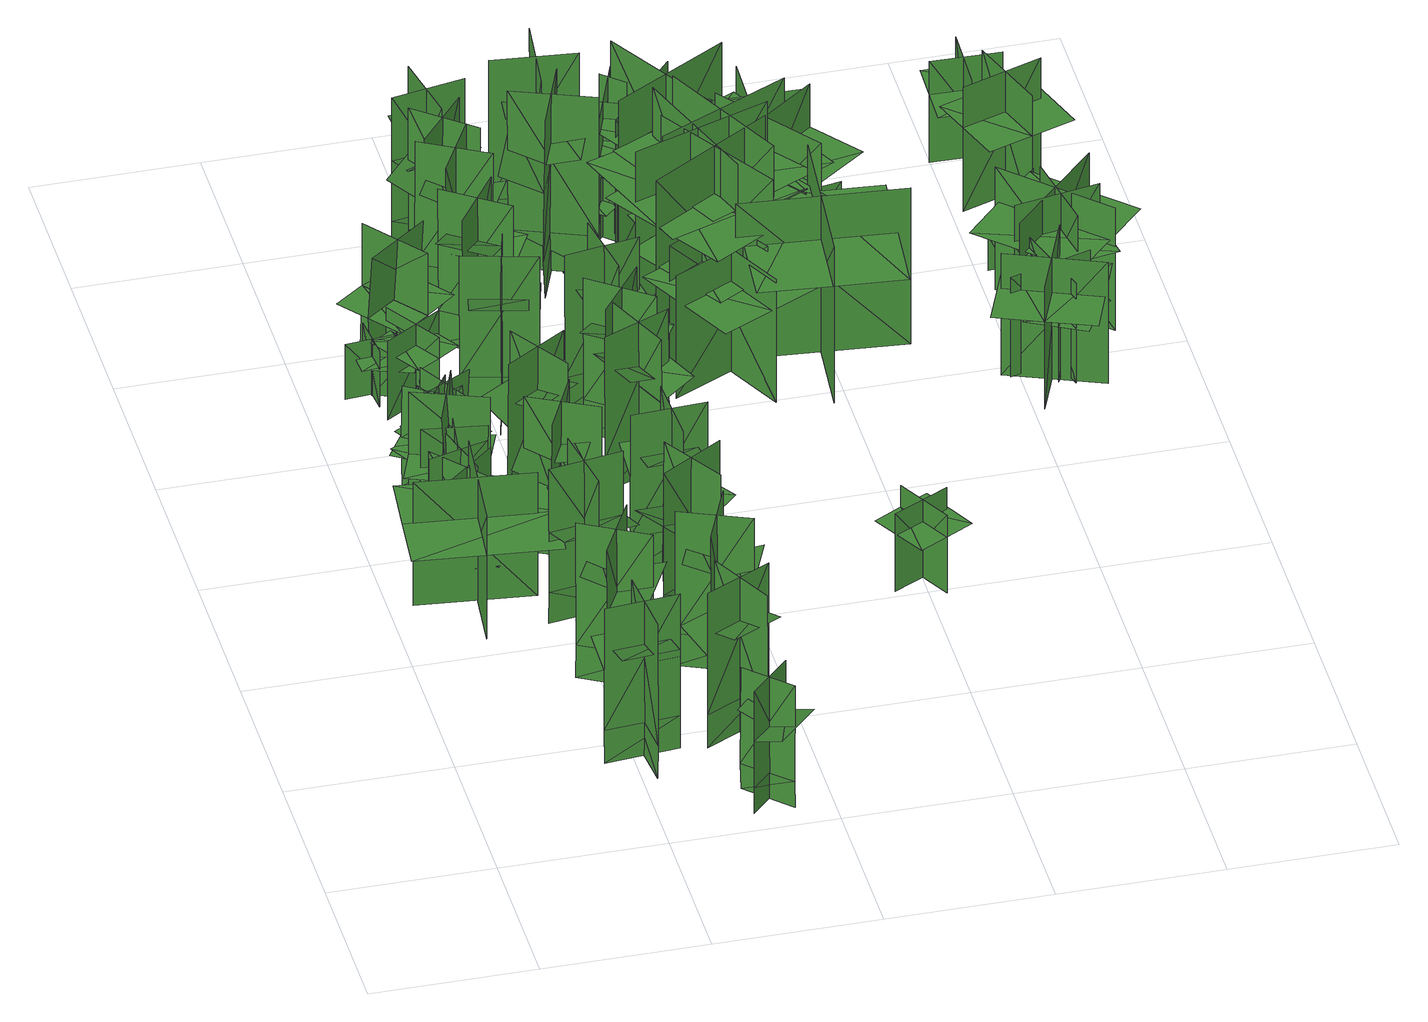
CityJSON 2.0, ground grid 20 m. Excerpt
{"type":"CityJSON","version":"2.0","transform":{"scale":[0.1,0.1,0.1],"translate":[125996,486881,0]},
"CityObjects":{
"tree1":{"type":"SolitaryVegetationObject","geometry":[{"type":"MultiSurface","lod":"1","boundaries":[[[0,1,2]],[[0,2,3]],[[4,5,6]],[[4,6,7]],[[8,9,10]],[[8,10,11]],[[8,11,12]],[[8,12,13]]]}]},
"tree2":{"type":"SolitaryVegetationObject","geometry":[{"type":"MultiSurface","lod":"1","boundaries":[[[14,15,16]],[[14,16,17]],[[18,19,20]],[[18,20,21]],[[22,23,24]],[[22,24,25]],[[22,25,26]],[[22,26,27]]]}]},
"tree3":{"type":"SolitaryVegetationObject","geometry":[{"type":"MultiSurface","lod":"1","boundaries":[[[28,29,30]],[[28,30,31]],[[32,33,34]],[[32,34,35]],[[36,37,33]],[[36,33,32]],[[38,39,29]],[[38,29,28]],[[40,41,42]],[[40,42,43]],[[44,45,46]],[[44,46,47]]]}]},
"tree4":{"type":"SolitaryVegetationObject","geometry":[{"type":"MultiSurface","lod":"1","boundaries":[[[48,49,50]],[[48,50,51]],[[52,53,54]],[[52,54,55]],[[56,57,58]],[[56,58,59]],[[56,59,60]],[[56,60,61]]]}]},
"tree5":{"type":"SolitaryVegetationObject","geometry":[{"type":"MultiSurface","lod":"1","boundaries":[[[62,63,64]],[[62,64,65]],[[66,67,68]],[[66,68,69]],[[70,71,67]],[[70,67,66]],[[72,73,63]],[[72,63,62]],[[62,63,74]],[[62,74,75]],[[62,76,77]],[[62,77,63]]]}]},
"tree6":{"type":"SolitaryVegetationObject","geometry":[{"type":"MultiSurface","lod":"1","boundaries":[[[78,79,80]],[[78,80,81]],[[82,83,84]],[[82,84,85]],[[86,87,88]],[[86,88,89]],[[86,89,90]],[[86,90,91]]]}]},
"tree7":{"type":"SolitaryVegetationObject","geometry":[{"type":"MultiSurface","lod":"1","boundaries":[[[92,93,94]],[[92,94,95]],[[96,97,98]],[[96,98,99]],[[100,101,102]],[[100,102,103]],[[100,103,104]],[[100,104,105]]]}]},
"tree8":{"type":"SolitaryVegetationObject","geometry":[{"type":"MultiSurface","lod":"1","boundaries":[[[106,107,108]],[[106,108,109]],[[110,111,112]],[[110,112,113]],[[114,115,116]],[[114,116,117]],[[114,117,118]],[[114,118,119]]]}]},
"tree9":{"type":"SolitaryVegetationObject","geometry":[{"type":"MultiSurface","lod":"1","boundaries":[[[120,121,122]],[[120,122,123]],[[124,125,126]],[[124,126,127]],[[128,129,125]],[[128,125,124]],[[130,131,121]],[[130,121,120]],[[120,121,132]],[[120,132,133]],[[120,134,135]],[[120,135,121]]]}]},
"tree10":{"type":"SolitaryVegetationObject","geometry":[{"type":"MultiSurface","lod":"1","boundaries":[[[136,137,138]],[[136,138,139]],[[140,141,142]],[[140,142,143]],[[144,145,141]],[[144,141,140]],[[146,147,137]],[[146,137,136]],[[136,137,148]],[[136,148,149]],[[136,150,151]],[[136,151,137]]]}]},
"tree11":{"type":"SolitaryVegetationObject","geometry":[{"type":"MultiSurface","lod":"1","boundaries":[[[152,153,154]],[[152,154,155]],[[156,157,158]],[[156,158,159]],[[160,161,157]],[[160,157,156]],[[162,163,153]],[[162,153,152]],[[152,153,164]],[[152,164,165]],[[152,166,167]],[[152,167,153]]]}]},
"tree12":{"type":"SolitaryVegetationObject","geometry":[{"type":"MultiSurface","lod":"1","boundaries":[[[168,169,170]],[[168,170,171]],[[172,173,174]],[[172,174,175]],[[176,177,173]],[[176,173,172]],[[178,179,169]],[[178,169,168]],[[168,169,180]],[[168,180,181]],[[168,182,183]],[[168,183,169]]]}]},
"tree13":{"type":"SolitaryVegetationObject","geometry":[{"type":"MultiSurface","lod":"1","boundaries":[[[184,185,186]],[[184,186,187]],[[188,189,190]],[[188,190,191]],[[192,193,189]],[[192,189,188]],[[194,195,185]],[[194,185,184]],[[196,197,198]],[[196,198,199]],[[200,201,202]],[[200,202,203]]]}]},
"tree14":{"type":"SolitaryVegetationObject","geometry":[{"type":"MultiSurface","lod":"1","boundaries":[[[204,205,206]],[[204,206,207]],[[208,209,210]],[[208,210,211]],[[212,213,214]],[[212,214,215]],[[212,215,216]],[[212,216,217]]]}]},
"tree15":{"type":"SolitaryVegetationObject","geometry":[{"type":"MultiSurface","lod":"1","boundaries":[[[218,219,220]],[[218,220,221]],[[222,223,224]],[[222,224,225]],[[226,227,228]],[[226,228,229]],[[226,229,230]],[[226,230,231]]]}]},
"tree16":{"type":"SolitaryVegetationObject","geometry":[{"type":"MultiSurface","lod":"1","boundaries":[[[232,233,234]],[[232,234,235]],[[236,237,238]],[[236,238,239]],[[240,241,237]],[[240,237,236]],[[242,243,233]],[[242,233,232]],[[232,233,244]],[[232,244,245]],[[232,246,247]],[[232,247,233]]]}]},
"tree17":{"type":"SolitaryVegetationObject","geometry":[{"type":"MultiSurface","lod":"1","boundaries":[[[248,249,250]],[[248,250,251]],[[252,253,254]],[[252,254,255]],[[256,257,253]],[[256,253,252]],[[258,259,249]],[[258,249,248]],[[248,249,260]],[[248,260,261]],[[248,262,263]],[[248,263,249]]]}]},
"tree18":{"type":"SolitaryVegetationObject","geometry":[{"type":"MultiSurface","lod":"1","boundaries":[[[264,265,266]],[[264,266,267]],[[268,269,270]],[[268,270,271]],[[272,273,274]],[[272,274,275]],[[272,275,276]],[[272,276,277]]]}]},
"tree19":{"type":"SolitaryVegetationObject","geometry":[{"type":"MultiSurface","lod":"1","boundaries":[[[278,279,280]],[[278,280,281]],[[282,283,284]],[[282,284,285]],[[286,287,283]],[[286,283,282]],[[288,289,279]],[[288,279,278]],[[290,291,292]],[[290,292,293]],[[294,295,296]],[[294,296,297]]]}]},
"tree20":{"type":"SolitaryVegetationObject","geometry":[{"type":"MultiSurface","lod":"1","boundaries":[[[298,299,300]],[[298,300,301]],[[302,303,304]],[[302,304,305]],[[306,307,303]],[[306,303,302]],[[308,309,299]],[[308,299,298]],[[310,311,312]],[[310,312,313]],[[314,315,316]],[[314,316,317]]]}]},
"tree21":{"type":"SolitaryVegetationObject","geometry":[{"type":"MultiSurface","lod":"1","boundaries":[[[318,319,320]],[[318,320,321]],[[322,323,324]],[[322,324,325]],[[326,327,328]],[[326,328,329]],[[326,329,330]],[[326,330,331]]]}]},
"tree22":{"type":"SolitaryVegetationObject","geometry":[{"type":"MultiSurface","lod":"1","boundaries":[[[332,333,334]],[[332,334,335]],[[336,337,338]],[[336,338,339]],[[340,341,337]],[[340,337,336]],[[342,343,333]],[[342,333,332]],[[344,345,346]],[[344,346,347]],[[348,349,350]],[[348,350,351]]]}]},
"tree23":{"type":"SolitaryVegetationObject","geometry":[{"type":"MultiSurface","lod":"1","boundaries":[[[352,353,354]],[[352,354,355]],[[356,357,358]],[[356,358,359]],[[360,361,357]],[[360,357,356]],[[362,363,353]],[[362,353,352]],[[364,365,366]],[[364,366,367]],[[368,369,370]],[[368,370,371]]]}]},
"tree24":{"type":"SolitaryVegetationObject","geometry":[{"type":"MultiSurface","lod":"1","boundaries":[[[372,373,374]],[[372,374,375]],[[376,377,378]],[[376,378,379]],[[380,381,382]],[[380,382,383]],[[380,384,385]],[[380,385,381]]]}]},
"tree25":{"type":"SolitaryVegetationObject","geometry":[{"type":"MultiSurface","lod":"1","boundaries":[[[386,387,388]],[[386,388,389]],[[390,391,392]],[[390,392,393]],[[394,395,391]],[[394,391,390]],[[396,397,387]],[[396,387,386]],[[398,399,400]],[[398,400,401]],[[402,403,404]],[[402,404,405]]]}]},
"tree26":{"type":"SolitaryVegetationObject","geometry":[{"type":"MultiSurface","lod":"1","boundaries":[[[406,407,408]],[[406,408,409]],[[410,411,412]],[[410,412,413]],[[414,415,411]],[[414,411,410]],[[416,417,407]],[[416,407,406]],[[406,407,418]],[[406,418,419]],[[406,420,421]],[[406,421,407]]]}]},
"tree27":{"type":"SolitaryVegetationObject","geometry":[{"type":"MultiSurface","lod":"1","boundaries":[[[422,423,424]],[[422,424,425]],[[426,427,428]],[[426,428,429]],[[430,431,427]],[[430,427,426]],[[432,433,423]],[[432,423,422]],[[434,435,436]],[[434,436,437]],[[438,439,440]],[[438,440,441]]]}]},
"tree28":{"type":"SolitaryVegetationObject","geometry":[{"type":"MultiSurface","lod":"1","boundaries":[[[442,443,444]],[[442,444,445]],[[446,447,448]],[[446,448,449]],[[450,451,447]],[[450,447,446]],[[452,453,443]],[[452,443,442]],[[454,455,456]],[[454,456,457]],[[458,459,460]],[[458,460,461]]]}]},
"tree29":{"type":"SolitaryVegetationObject","geometry":[{"type":"MultiSurface","lod":"1","boundaries":[[[462,463,464]],[[462,464,465]],[[466,467,468]],[[466,468,469]],[[470,471,467]],[[470,467,466]],[[472,473,463]],[[472,463,462]],[[474,475,476]],[[474,476,477]],[[478,479,480]],[[478,480,481]]]}]},
"tree30":{"type":"SolitaryVegetationObject","geometry":[{"type":"MultiSurface","lod":"1","boundaries":[[[482,483,484]],[[482,484,485]],[[486,487,488]],[[486,488,489]],[[490,491,487]],[[490,487,486]],[[492,493,483]],[[492,483,482]],[[494,495,496]],[[494,496,497]],[[498,499,500]],[[498,500,501]]]}]},
"tree31":{"type":"SolitaryVegetationObject","geometry":[{"type":"MultiSurface","lod":"1","boundaries":[[[502,503,504]],[[502,504,505]],[[506,507,508]],[[506,508,509]],[[510,511,507]],[[510,507,506]],[[512,513,503]],[[512,503,502]],[[514,515,516]],[[514,516,517]],[[518,519,520]],[[518,520,521]]]}]},
"tree32":{"type":"SolitaryVegetationObject","geometry":[{"type":"MultiSurface","lod":"1","boundaries":[[[522,523,524]],[[522,524,525]],[[526,527,528]],[[526,528,529]],[[530,531,527]],[[530,527,526]],[[532,533,523]],[[532,523,522]],[[534,535,536]],[[534,536,537]],[[538,539,540]],[[538,540,541]]]}]},
"tree33":{"type":"SolitaryVegetationObject","geometry":[{"type":"MultiSurface","lod":"1","boundaries":[[[542,543,544]],[[542,544,545]],[[546,547,548]],[[546,548,549]],[[550,551,547]],[[550,547,546]],[[552,553,543]],[[552,543,542]],[[554,555,556]],[[554,556,557]],[[558,559,560]],[[558,560,561]]]}]},
"tree34":{"type":"SolitaryVegetationObject","geometry":[{"type":"MultiSurface","lod":"1","boundaries":[[[562,563,564]],[[562,564,565]],[[566,567,568]],[[566,568,569]],[[570,571,567]],[[570,567,566]],[[572,573,563]],[[572,563,562]],[[574,575,576]],[[574,576,577]],[[578,579,580]],[[578,580,581]]]}]},
"tree35":{"type":"SolitaryVegetationObject","geometry":[{"type":"MultiSurface","lod":"1","boundaries":[[[582,583,584]],[[582,584,585]],[[586,587,588]],[[586,588,589]],[[590,591,587]],[[590,587,586]],[[592,593,583]],[[592,583,582]],[[594,595,596]],[[594,596,597]],[[598,599,600]],[[598,600,601]]]}]},
"tree36":{"type":"SolitaryVegetationObject","geometry":[{"type":"MultiSurface","lod":"1","boundaries":[[[602,603,604]],[[602,604,605]],[[606,607,608]],[[606,608,609]],[[610,611,607]],[[610,607,606]],[[612,613,603]],[[612,603,602]],[[614,615,616]],[[614,616,617]],[[618,619,620]],[[618,620,621]]]}]},
"tree37":{"type":"SolitaryVegetationObject","geometry":[{"type":"MultiSurface","lod":"1","boundaries":[[[622,623,624]],[[622,624,625]],[[626,627,628]],[[626,628,629]],[[630,631,627]],[[630,627,626]],[[632,633,623]],[[632,623,622]],[[634,635,636]],[[634,636,637]],[[638,639,640]],[[638,640,641]]]}]},
"tree38":{"type":"SolitaryVegetationObject","geometry":[{"type":"MultiSurface","lod":"1","boundaries":[[[642,643,644]],[[642,644,645]],[[646,647,648]],[[646,648,649]],[[650,651,647]],[[650,647,646]],[[652,653,643]],[[652,643,642]],[[654,655,656]],[[654,656,657]],[[658,659,660]],[[658,660,661]]]}]},
"tree39":{"type":"SolitaryVegetationObject","geometry":[{"type":"MultiSurface","lod":"1","boundaries":[[[662,663,664]],[[662,664,665]],[[666,667,668]],[[666,668,669]],[[670,671,667]],[[670,667,666]],[[672,673,663]],[[672,663,662]],[[674,675,676]],[[674,676,677]],[[678,679,680]],[[678,680,681]]]}]},
"tree40":{"type":"SolitaryVegetationObject","geometry":[{"type":"MultiSurface","lod":"1","boundaries":[[[682,683,684]],[[682,684,685]],[[686,687,688]],[[686,688,689]],[[690,691,692]],[[690,692,693]],[[690,693,694]],[[690,694,695]]]}]},
"tree41":{"type":"SolitaryVegetationObject","geometry":[{"type":"MultiSurface","lod":"1","boundaries":[[[696,697,698]],[[696,698,699]],[[700,701,702]],[[700,702,703]],[[704,705,706]],[[704,706,707]],[[704,707,708]],[[704,708,709]]]}]},
"tree42":{"type":"SolitaryVegetationObject","geometry":[{"type":"MultiSurface","lod":"1","boundaries":[[[710,711,712]],[[710,712,713]],[[714,715,716]],[[714,716,717]],[[718,719,720]],[[718,720,721]],[[718,721,722]],[[718,722,723]]]}]},
"tree43":{"type":"SolitaryVegetationObject","geometry":[{"type":"MultiSurface","lod":"1","boundaries":[[[724,725,726]],[[724,726,727]],[[728,729,730]],[[728,730,731]],[[732,733,734]],[[732,734,735]],[[732,735,736]],[[732,736,737]]]}]},
"tree44":{"type":"SolitaryVegetationObject","geometry":[{"type":"MultiSurface","lod":"1","boundaries":[[[738,739,740]],[[738,740,741]],[[742,743,744]],[[742,744,745]],[[746,747,748]],[[746,748,749]],[[746,749,750]],[[746,750,751]]]}]},
"tree45":{"type":"SolitaryVegetationObject","geometry":[{"type":"MultiSurface","lod":"1","boundaries":[[[752,753,754]],[[752,754,755]],[[756,757,758]],[[756,758,759]],[[760,761,762]],[[760,762,763]],[[760,764,765]],[[760,765,761]]]}]},
"tree46":{"type":"SolitaryVegetationObject","geometry":[{"type":"MultiSurface","lod":"1","boundaries":[[[766,767,768]],[[766,768,769]],[[770,771,772]],[[770,772,773]],[[774,775,776]],[[774,776,777]],[[774,777,778]],[[774,778,779]]]}]},
"tree47":{"type":"SolitaryVegetationObject","geometry":[{"type":"MultiSurface","lod":"1","boundaries":[[[780,781,782]],[[780,782,783]],[[784,785,786]],[[784,786,787]],[[788,789,790]],[[788,790,791]],[[788,791,792]],[[788,792,793]]]}]},
"tree48":{"type":"SolitaryVegetationObject","geometry":[{"type":"MultiSurface","lod":"1","boundaries":[[[794,795,796]],[[794,796,797]],[[798,799,800]],[[798,800,801]],[[802,803,804]],[[802,804,805]],[[802,805,806]],[[802,806,807]]]}]},
"tree49":{"type":"SolitaryVegetationObject","geometry":[{"type":"MultiSurface","lod":"1","boundaries":[[[808,809,810]],[[808,810,811]],[[812,813,814]],[[812,814,815]],[[816,817,818]],[[816,818,819]],[[816,819,820]],[[816,820,821]]]}]},
"tree50":{"type":"SolitaryVegetationObject","geometry":[{"type":"MultiSurface","lod":"1","boundaries":[[[822,823,824]],[[822,824,825]],[[826,827,828]],[[826,828,829]],[[830,831,832]],[[830,832,833]],[[830,833,834]],[[830,834,835]]]}]},
"tree51":{"type":"SolitaryVegetationObject","geometry":[{"type":"MultiSurface","lod":"1","boundaries":[[[836,837,838]],[[836,838,839]],[[840,841,842]],[[840,842,843]],[[844,845,846]],[[844,846,847]],[[844,847,848]],[[844,848,849]]]}]},
"tree52":{"type":"SolitaryVegetationObject","geometry":[{"type":"MultiSurface","lod":"1","boundaries":[[[850,851,852]],[[850,852,853]],[[854,855,856]],[[854,856,857]],[[858,859,860]],[[858,860,861]],[[858,861,862]],[[858,862,863]]]}]},
"tree53":{"type":"SolitaryVegetationObject","geometry":[{"type":"MultiSurface","lod":"1","boundaries":[[[864,865,866]],[[864,866,867]],[[868,869,870]],[[868,870,871]],[[872,873,869]],[[872,869,868]],[[874,875,865]],[[874,865,864]],[[864,865,876]],[[864,876,877]],[[864,878,879]],[[864,879,865]]]}]},
"tree54":{"type":"SolitaryVegetationObject","geometry":[{"type":"MultiSurface","lod":"1","boundaries":[[[880,881,882]],[[880,882,883]],[[884,885,886]],[[884,886,887]],[[888,889,890]],[[888,890,891]],[[888,891,892]],[[888,892,893]]]}]},
"tree55":{"type":"SolitaryVegetationObject","geometry":[{"type":"MultiSurface","lod":"1","boundaries":[[[894,895,896]],[[894,896,897]],[[898,899,900]],[[898,900,901]],[[902,903,904]],[[902,904,905]],[[902,905,906]],[[902,906,907]]]}]},
"tree56":{"type":"SolitaryVegetationObject","geometry":[{"type":"MultiSurface","lod":"1","boundaries":[[[908,909,910]],[[908,910,911]],[[912,913,914]],[[912,914,915]],[[916,917,918]],[[916,918,919]],[[916,919,920]],[[916,920,921]]]}]},
"tree57":{"type":"SolitaryVegetationObject","geometry":[{"type":"MultiSurface","lod":"1","boundaries":[[[922,923,924]],[[922,924,925]],[[926,927,928]],[[926,928,929]],[[930,931,932]],[[930,932,933]],[[930,933,934]],[[930,934,935]]]}]},
"tree58":{"type":"SolitaryVegetationObject","geometry":[{"type":"MultiSurface","lod":"1","boundaries":[[[936,937,938]],[[936,938,939]],[[940,941,942]],[[940,942,943]],[[944,945,946]],[[944,946,947]],[[944,947,948]],[[944,948,949]]]}]},
"tree59":{"type":"SolitaryVegetationObject","geometry":[{"type":"MultiSurface","lod":"1","boundaries":[[[950,951,952]],[[950,952,953]],[[954,955,956]],[[954,956,957]],[[958,959,960]],[[958,960,961]],[[958,962,963]],[[958,963,959]]]}]},
"tree60":{"type":"SolitaryVegetationObject","geometry":[{"type":"MultiSurface","lod":"1","boundaries":[[[964,965,966]],[[964,966,967]],[[968,969,970]],[[968,970,971]],[[972,973,974]],[[972,974,975]],[[972,975,976]],[[972,976,977]]]}]},
"tree61":{"type":"SolitaryVegetationObject","geometry":[{"type":"MultiSurface","lod":"1","boundaries":[[[978,979,980]],[[978,980,981]],[[982,983,984]],[[982,984,985]],[[986,987,988]],[[986,988,989]],[[986,989,990]],[[986,990,991]]]}]},
"tree62":{"type":"SolitaryVegetationObject","geometry":[{"type":"MultiSurface","lod":"1","boundaries":[[[992,993,994]],[[992,994,995]],[[996,997,998]],[[996,998,999]],[[1000,1001,1002]],[[1000,1002,1003]],[[1000,1003,1004]],[[1000,1004,1005]]]}]},
"tree63":{"type":"SolitaryVegetationObject","geometry":[{"type":"MultiSurface","lod":"1","boundaries":[[[1006,1007,1008]],[[1006,1008,1009]],[[1010,1011,1012]],[[1010,1012,1013]],[[1014,1015,1016]],[[1014,1016,1017]],[[1014,1018,1019]],[[1014,1019,1015]]]}]},
"tree64":{"type":"SolitaryVegetationObject","geometry":[{"type":"MultiSurface","lod":"1","boundaries":[[[1020,1021,1022]],[[1020,1022,1023]],[[1024,1025,1026]],[[1024,1026,1027]],[[1028,1029,1030]],[[1028,1030,1031]],[[1028,1031,1032]],[[1028,1032,1033]]]}]},
"tree65":{"type":"SolitaryVegetationObject","geometry":[{"type":"MultiSurface","lod":"1","boundaries":[[[1034,1035,1036]],[[1034,1036,1037]],[[1038,1039,1040]],[[1038,1040,1041]],[[1042,1043,1044]],[[1042,1044,1045]],[[1042,1045,1046]],[[1042,1046,1047]]]}]},
"tree66":{"type":"SolitaryVegetationObject","geometry":[{"type":"MultiSurface","lod":"1","boundaries":[[[1048,1049,1050]],[[1048,1050,1051]],[[1052,1053,1054]],[[1052,1054,1055]],[[1056,1057,1058]],[[1056,1058,1059]],[[1056,1060,1061]],[[1056,1061,1057]]]}]},
"tree67":{"type":"SolitaryVegetationObject","geometry":[{"type":"MultiSurface","lod":"1","boundaries":[[[1062,1063,1064]],[[1062,1064,1065]],[[1066,1067,1068]],[[1066,1068,1069]],[[1070,1071,1072]],[[1070,1072,1073]],[[1070,1073,1074]],[[1070,1074,1075]]]}]},
"tree68":{"type":"SolitaryVegetationObject","geometry":[{"type":"MultiSurface","lod":"1","boundaries":[[[1076,1077,1078]],[[1076,1078,1079]],[[1080,1081,1082]],[[1080,1082,1083]],[[1084,1085,1086]],[[1084,1086,1087]],[[1084,1087,1088]],[[1084,1088,1089]]]}]},
"tree69":{"type":"SolitaryVegetationObject","geometry":[{"type":"MultiSurface","lod":"1","boundaries":[[[1090,1091,1092]],[[1090,1092,1093]],[[1094,1095,1096]],[[1094,1096,1097]],[[1098,1099,1100]],[[1098,1100,1101]],[[1098,1101,1102]],[[1098,1102,1103]]]}]},
"tree70":{"type":"SolitaryVegetationObject","geometry":[{"type":"MultiSurface","lod":"1","boundaries":[[[1104,1105,1106]],[[1104,1106,1107]],[[1108,1109,1110]],[[1108,1110,1111]],[[1112,1113,1114]],[[1112,1114,1115]],[[1112,1115,1116]],[[1112,1116,1117]]]}]},
"tree71":{"type":"SolitaryVegetationObject","geometry":[{"type":"MultiSurface","lod":"1","boundaries":[[[1118,1119,1120]],[[1118,1120,1121]],[[1122,1123,1124]],[[1122,1124,1125]],[[1126,1127,1128]],[[1126,1128,1129]],[[1126,1129,1130]],[[1126,1130,1131]]]}]},
"tree72":{"type":"SolitaryVegetationObject","geometry":[{"type":"MultiSurface","lod":"1","boundaries":[[[1132,1133,1134]],[[1132,1134,1135]],[[1136,1137,1138]],[[1136,1138,1139]],[[1140,1141,1142]],[[1140,1142,1143]],[[1140,1144,1145]],[[1140,1145,1141]]]}]},
"tree73":{"type":"SolitaryVegetationObject","geometry":[{"type":"MultiSurface","lod":"1","boundaries":[[[1146,1147,1148]],[[1146,1148,1149]],[[1150,1151,1152]],[[1150,1152,1153]],[[1154,1155,1156]],[[1154,1156,1157]],[[1154,1157,1158]],[[1154,1158,1159]]]}]},
"tree74":{"type":"SolitaryVegetationObject","geometry":[{"type":"MultiSurface","lod":"1","boundaries":[[[1160,1161,1162]],[[1160,1162,1163]],[[1164,1165,1166]],[[1164,1166,1167]],[[1168,1169,1170]],[[1168,1170,1171]],[[1168,1171,1172]],[[1168,1172,1173]]]}]},
"tree75":{"type":"SolitaryVegetationObject","geometry":[{"type":"MultiSurface","lod":"1","boundaries":[[[1174,1175,1176]],[[1174,1176,1177]],[[1178,1179,1180]],[[1178,1180,1181]],[[1182,1183,1184]],[[1182,1184,1185]],[[1182,1186,1187]],[[1182,1187,1183]]]}]},
"tree76":{"type":"SolitaryVegetationObject","geometry":[{"type":"MultiSurface","lod":"1","boundaries":[[[1188,1189,1190]],[[1188,1190,1191]],[[1192,1193,1194]],[[1192,1194,1195]],[[1196,1197,1198]],[[1196,1198,1199]],[[1196,1200,1201]],[[1196,1201,1197]]]}]}
},
"vertices":[
[108,572,7],[108,572,178],[93,426,178],[93,426,7],[169,494,7],[169,494,178],[28,509,178],[28,509,7],[191,492,122],[198,565,122],[23,583,122],[15,510,122],[8,437,122],[183,419,122],
[87,546,8],[115,512,8],[115,512,70],[87,546,70],[84,517,8],[118,545,8],[118,545,70],[84,517,70],[84,517,52],[98,500,52],[132,528,52],[118,545,52],[104,562,52],[70,534,52],
[166,168,48],[256,176,48],[256,175,218],[166,167,218],[218,124,49],[210,214,49],[209,214,218],[217,124,218],[217,124,3],[209,214,3],[166,167,3],[256,175,3],[166,167,131],[256,175,131],[252,221,148],[162,213,148],[244,174,158],[176,168,158],[179,133,167],[247,140,167],
[135,532,7],[70,607,7],[70,607,145],[135,532,145],[140,598,7],[65,533,7],[65,533,145],[140,598,145],[140,598,107],[108,636,107],[32,571,107],[65,533,107],[97,495,107],[173,560,107],
[66,588,78],[139,608,78],[128,646,78],[55,626,78],[91,634,78],[111,561,78],[116,562,148],[95,636,148],[95,636,8],[116,562,8],[66,585,8],[140,605,8],[139,608,148],[66,588,148],[76,550,78],[150,571,78],
[139,541,9],[107,510,9],[107,510,70],[139,541,70],[109,542,9],[140,510,9],[140,510,70],[109,542,70],[109,542,53],[93,526,53],[124,495,53],[140,510,53],[156,526,53],[125,557,53],
[82,617,9],[121,636,9],[121,636,70],[82,617,70],[110,607,9],[90,647,9],[90,647,70],[110,607,70],[110,607,53],[129,617,53],[110,657,53],[90,647,53],[70,637,53],[90,597,53],
[139,586,8],[100,605,8],[100,605,70],[139,586,70],[130,613,8],[111,574,8],[111,574,70],[130,613,70],[130,613,53],[110,623,53],[91,583,53],[111,574,53],[131,564,53],[150,604,53],
[113,681,79],[103,605,79],[143,600,79],[153,676,79],[146,640,79],[71,649,79],[70,645,149],[146,635,149],[146,635,9],[70,645,9],[110,681,9],[100,605,9],[103,605,149],[113,681,149],[75,686,79],[65,610,79],
[151,645,94],[64,677,94],[47,632,94],[134,599,94],[93,617,94],[125,704,94],[120,706,180],[88,619,180],[88,619,8],[120,706,8],[152,649,8],[65,681,8],[64,677,180],[151,645,180],[168,689,94],[80,722,94],
[122,662,79],[86,729,79],[51,710,80],[87,643,80],[71,676,79],[139,712,79],[136,716,149],[69,680,149],[69,680,9],[136,716,9],[125,663,9],[89,730,9],[86,729,149],[122,662,149],[156,680,80],[120,747,80],
[80,677,79],[122,741,79],[88,763,80],[47,698,80],[68,729,79],[132,687,79],[135,691,149],[70,732,149],[70,732,9],[135,691,9],[83,675,9],[124,740,9],[122,741,149],[80,677,149],[113,656,80],[154,720,80],
[238,349,51],[195,270,51],[194,270,222],[237,350,222],[173,330,52],[252,287,52],[252,287,222],[173,331,222],[173,331,6],[252,287,6],[237,350,6],[194,270,6],[237,350,135],[194,270,135],[235,248,151],[278,328,151],[200,281,161],[232,341,161],[202,357,171],[170,297,171],
[136,668,8],[99,693,8],[99,693,69],[136,668,69],[130,697,8],[106,660,8],[106,660,69],[130,697,69],[130,697,52],[112,709,52],[87,672,52],[106,660,52],[124,648,52],[149,684,52],
[134,737,9],[90,742,9],[90,742,71],[134,737,71],[116,760,9],[111,716,9],[111,716,71],[116,760,71],[116,760,54],[94,762,54],[89,719,54],[111,716,54],[133,713,54],[138,757,54],
[98,762,79],[135,696,79],[170,716,79],[132,782,79],[149,749,79],[83,712,79],[85,708,149],[151,745,149],[151,745,9],[85,708,9],[95,761,9],[133,694,9],[135,696,149],[98,762,149],[64,743,79],[102,677,79],
[143,764,63],[87,743,63],[99,714,64],[154,735,64],[127,726,63],[106,782,63],[102,780,118],[124,725,118],[124,725,9],[102,780,9],[142,766,9],[87,745,9],[87,743,118],[143,764,118],[132,792,64],[77,771,64],
[80,880,14],[75,938,14],[75,938,91],[80,880,91],[104,908,14],[104,908,91],[46,903,91],[46,903,14],[104,908,67],[102,932,67],[56,929,67],[58,904,67],[60,880,67],[106,884,67],
[258,450,52],[168,436,52],[168,438,222],[258,452,222],[203,491,52],[217,401,52],[217,402,222],[203,491,222],[204,491,7],[217,402,7],[258,452,7],[168,438,7],[258,451,135],[168,437,135],[175,392,151],[265,405,151],[180,439,162],[248,450,162],[242,484,171],[175,473,171],
[356,79,42],[306,28,42],[306,29,175],[355,80,175],[302,78,42],[353,29,42],[354,29,175],[303,79,175],[303,79,6],[354,29,6],[355,80,6],[306,29,6],[356,79,107],[306,28,107],[332,3,120],[382,54,120],[313,35,128],[350,74,128],[330,93,135],[293,54,135],
[77,905,13],[132,887,13],[132,887,91],[77,905,91],[94,872,13],[94,872,91],[113,927,91],[113,927,13],[94,872,66],[117,864,66],[132,908,66],[109,916,66],[86,924,66],[71,880,66],
[191,520,52],[231,601,52],[232,601,222],[192,519,222],[256,542,52],[174,582,52],[174,581,222],[255,541,222],[255,541,7],[174,581,7],[192,519,7],[232,601,7],[191,520,135],[232,601,135],[190,621,152],[150,540,152],[226,590,162],[196,529,162],[227,513,171],[257,575,171],
[286,168,49],[367,209,49],[367,208,219],[286,167,219],[351,146,49],[310,227,49],[309,227,219],[350,146,219],[350,146,4],[309,227,4],[286,167,4],[367,208,4],[286,167,132],[367,208,132],[346,249,148],[265,209,148],[356,202,159],[296,171,159],[311,141,168],[372,172,168],
[99,925,8],[143,854,8],[143,854,118],[99,925,118],[85,861,8],[155,905,8],[155,905,118],[85,861,118],[103,919,89],[143,854,89],[170,872,89],[130,936,89],[75,901,89],[115,837,89],
[171,645,53],[247,694,53],[248,693,223],[172,644,223],[238,630,53],[189,707,53],[189,706,223],[237,630,223],[237,630,8],[189,706,8],[172,644,8],[248,693,8],[171,645,136],[248,693,136],[223,732,152],[147,684,152],[237,686,163],[180,650,163],[199,621,172],[256,658,172],
[89,998,99],[147,924,99],[185,954,100],[128,1028,100],[154,991,99],[80,934,99],[84,930,185],[157,987,185],[157,987,14],[84,930,14],[86,996,14],[144,922,14],[147,924,185],[89,998,185],[52,969,100],[110,895,100],
[351,353,50],[316,269,50],[315,270,220],[350,353,220],[288,328,50],[371,292,50],[371,293,220],[288,328,220],[288,328,5],[371,293,5],[350,353,5],[315,270,5],[351,353,133],[315,270,133],[358,252,150],[393,335,150],[320,281,160],[346,344,160],[314,357,169],[288,295,169],
[353,380,51],[305,457,51],[307,458,222],[354,381,222],[369,446,52],[292,399,52],[292,398,222],[369,446,222],[369,446,6],[292,398,6],[354,381,6],[307,458,6],[354,380,134],[306,457,134],[267,433,151],[315,356,151],[313,447,161],[349,389,161],[378,408,171],[342,465,171],
[169,862,53],[256,839,53],[256,837,223],[168,860,223],[203,802,53],[226,890,53],[225,890,223],[202,803,223],[202,803,8],[225,890,8],[168,860,8],[256,837,8],[169,861,136],[256,838,136],[268,883,152],[180,906,152],[244,841,163],[178,858,163],[170,824,172],[236,808,172],
[283,520,50],[374,524,50],[374,523,221],[283,518,221],[334,474,51],[330,564,51],[329,564,221],[333,473,221],[333,473,6],[329,564,6],[283,518,6],[374,523,6],[283,519,134],[374,523,134],[372,569,150],[281,565,150],[362,523,160],[294,519,160],[295,485,170],[363,488,170],
[176,991,54],[250,939,54],[250,938,224],[175,990,224],[188,924,54],[240,998,54],[239,998,224],[187,924,224],[187,924,9],[239,998,9],[175,990,9],[250,938,9],[176,990,137],[250,938,137],[276,976,153],[202,1028,153],[240,946,164],[184,984,164],[164,956,173],[220,917,173],
[237,1104,54],[194,1024,54],[193,1025,224],[236,1104,224],[171,1084,54],[251,1041,54],[252,1042,224],[172,1085,224],[172,1085,9],[252,1042,9],[236,1104,9],[193,1025,9],[236,1104,137],[193,1024,137],[234,1002,153],[277,1082,153],[199,1035,164],[231,1095,164],[201,1112,173],[169,1052,173],
[182,1088,53],[240,1158,53],[241,1157,223],[183,1087,223],[250,1094,53],[181,1152,53],[180,1151,223],[250,1094,223],[250,1094,8],[180,1151,8],[183,1087,8],[241,1157,8],[183,1087,136],[241,1157,136],[205,1187,152],[147,1117,152],[233,1148,163],[190,1095,163],[217,1073,172],[259,1126,172],
[316,733,51],[352,650,51],[351,650,222],[315,733,222],[291,670,52],[374,706,52],[373,706,222],[290,670,222],[290,670,6],[373,706,6],[315,733,6],[351,650,6],[315,733,134],[351,650,134],[394,668,151],[358,751,151],[346,661,161],[319,723,161],[287,710,171],[315,647,171],
[295,788,52],[367,733,52],[366,732,222],[294,787,222],[304,720,52],[359,792,52],[358,793,222],[304,721,222],[304,721,7],[358,793,7],[294,787,7],[366,732,7],[295,788,135],[367,733,135],[395,769,152],[323,824,152],[357,740,162],[303,781,162],[282,753,171],[336,713,171],
[256,1190,51],[167,1174,51],[167,1175,222],[256,1192,222],[200,1229,52],[216,1140,52],[217,1141,222],[200,1230,222],[200,1230,7],[217,1141,7],[256,1192,7],[167,1175,7],[256,1191,135],[167,1175,135],[175,1129,151],[264,1146,151],[179,1177,161],[246,1190,161],[239,1224,171],[172,1211,171],
[325,888,53],[339,798,53],[338,798,223],[324,887,223],[284,832,53],[374,846,53],[374,847,223],[284,833,223],[284,833,8],[374,847,8],[324,887,8],[338,798,8],[324,887,136],[338,798,136],[384,805,152],[370,895,152],[336,810,163],[325,877,163],[291,872,172],[302,805,172],
[311,1044,61],[349,1141,61],[350,1140,256],[313,1044,256],[383,1075,62],[287,1113,62],[286,1112,256],[383,1075,256],[383,1075,10],[286,1112,10],[313,1044,10],[350,1140,10],[312,1044,156],[350,1140,156],[301,1160,175],[263,1063,175],[345,1127,187],[317,1055,187],[354,1041,198],[381,1113,198],
[341,1225,59],[330,1122,59],[328,1122,254],[339,1225,254],[280,1175,60],[383,1165,60],[383,1166,254],[280,1176,254],[280,1176,8],[383,1166,8],[339,1225,8],[328,1122,8],[339,1225,154],[329,1122,154],[382,1116,173],[392,1219,173],[330,1136,185],[338,1213,185],[299,1217,196],[291,1140,196],
[633,446,3],[564,410,3],[564,410,111],[633,446,111],[583,462,3],[620,393,3],[620,393,111],[583,462,111],[583,462,81],[549,443,81],[586,375,81],[620,393,81],[654,412,81],[618,480,81],
[413,830,3],[554,901,3],[554,901,174],[413,830,174],[521,796,3],[450,937,3],[450,937,174],[521,796,174],[518,802,127],[579,833,127],[514,962,127],[453,931,127],[391,900,127],[456,771,127],
[426,1166,9],[383,1123,9],[383,1123,91],[426,1166,91],[383,1166,9],[427,1123,9],[427,1123,91],[383,1166,91],[388,1161,60],[370,1143,60],[401,1113,60],[419,1131,60],[437,1149,60],[406,1179,60],
[554,967,6],[419,885,6],[419,885,176],[554,967,176],[445,992,6],[526,858,6],[526,858,176],[445,992,176],[448,987,129],[389,951,129],[464,828,129],[523,863,129],[582,899,129],[507,1023,129],
[390,1112,9],[435,1232,9],[435,1232,180],[390,1112,180],[464,1146,9],[464,1146,180],[345,1192,180],[345,1192,9],[464,1146,126],[484,1196,126],[388,1233,126],[369,1183,126],[350,1133,126],[445,1096,126],
[529,999,8],[428,971,8],[428,971,181],[529,999,181],[459,1038,8],[487,937,8],[487,937,181],[459,1038,181],[459,1038,125],[487,937,125],[542,953,125],[514,1053,125],[404,1023,125],[432,922,125],
[400,968,6],[567,1027,6],[567,1027,252],[400,968,252],[506,917,6],[448,1084,6],[448,1084,252],[506,917,252],[506,917,183],[590,946,183],[531,1113,183],[448,1084,183],[364,1054,183],[423,887,183],
[559,1003,5],[409,910,5],[409,910,251],[559,1003,251],[445,1031,5],[538,880,5],[538,880,251],[445,1031,251],[445,1031,182],[369,984,182],[462,834,182],[538,880,182],[613,927,182],[520,1077,182],
[435,1204,11],[419,1145,11],[419,1145,93],[435,1204,93],[397,1182,11],[456,1166,11],[456,1166,93],[397,1182,93],[404,1181,62],[397,1156,62],[439,1145,62],[446,1169,62],[452,1194,62],[410,1205,62],
[500,1224,11],[416,1128,11],[416,1128,181],[500,1224,181],[419,1219,11],[419,1219,181],[514,1134,181],[514,1134,11],[419,1219,127],[383,1179,127],[460,1111,127],[495,1151,127],[531,1191,127],[454,1259,127],
[413,1103,9],[553,1185,9],[553,1185,226],[413,1103,226],[514,1077,9],[514,1077,226],[432,1218,226],[432,1218,9],[514,1077,158],[572,1111,158],[507,1224,158],[448,1190,158],[389,1155,158],[455,1043,158],
[475,1098,8],[553,939,8],[553,939,254],[475,1098,254],[436,987,8],[596,1064,8],[596,1064,254],[436,987,254],[436,987,185],[475,907,185],[634,985,185],[596,1064,185],[557,1144,185],[398,1066,185],
[587,962,12],[489,924,12],[489,924,151],[587,962,151],[525,988,12],[525,988,151],[563,891,151],[563,891,12],[525,988,107],[485,973,107],[515,895,107],[555,910,107],[596,926,107],[566,1004,107],
[574,881,98],[534,965,98],[490,944,98],[530,860,98],[512,901,98],[597,941,98],[594,946,183],[510,906,183],[510,906,12],[594,946,12],[577,882,12],[537,966,12],[534,965,183],[574,881,183],[617,901,98],[576,985,98],
[460,1184,12],[542,1119,12],[542,1119,152],[460,1184,152],[468,1118,12],[468,1118,152],[533,1200,152],[533,1200,12],[468,1118,108],[503,1091,108],[554,1156,108],[520,1183,108],[486,1210,108],[434,1145,108],
[594,1027,13],[492,950,13],[492,950,184],[594,1027,184],[513,1038,13],[513,1038,184],[590,936,184],[590,936,13],[513,1038,130],[471,1006,130],[532,924,130],[575,957,130],[617,989,130],[556,1070,130],
[620,939,15],[532,882,15],[532,882,155],[620,939,155],[554,953,15],[554,953,155],[611,865,155],[611,865,15],[554,953,111],[517,929,111],[563,859,111],[599,882,111],[636,906,111],[591,976,111],
[692,857,12],[493,875,12],[493,875,229],[692,857,229],[599,966,12],[581,767,12],[581,767,229],[599,966,229],[599,958,169],[511,966,169],[495,783,169],[582,775,169],[669,767,169],[686,950,169],
[569,1125,11],[465,1129,11],[465,1129,151],[569,1125,151],[524,1174,11],[524,1174,151],[519,1070,151],[519,1070,11],[524,1174,107],[480,1176,107],[476,1092,107],[520,1091,107],[564,1089,107],[567,1172,107],
[584,1059,14],[499,1069,14],[499,1069,156],[584,1059,156],[544,1111,14],[533,1026,14],[533,1026,156],[544,1111,156],[544,1111,110],[533,1026,110],[580,1020,110],[590,1105,110],[497,1116,110],[487,1031,110],
[567,913,18],[616,978,18],[616,978,126],[567,913,126],[618,921,18],[618,921,126],[553,970,126],[553,970,18],[618,921,92],[639,948,92],[587,987,92],[566,960,92],[546,933,92],[598,894,92],
[522,1089,13],[615,966,13],[615,966,228],[522,1089,228],[507,987,13],[630,1081,13],[630,1081,228],[507,987,228],[507,987,168],[553,926,168],[677,1019,168],[630,1081,168],[584,1142,168],[460,1049,168],
[578,1022,18],[596,919,18],[596,919,157],[578,1022,157],[540,967,18],[540,967,157],[643,985,157],[643,985,18],[540,967,113],[547,924,113],[630,938,113],[622,981,113],[615,1024,113],[532,1010,113],
[540,1054,14],[554,1138,14],[554,1138,156],[540,1054,156],[593,1091,14],[509,1106,14],[509,1106,156],[593,1091,156],[593,1091,109],[509,1106,109],[501,1060,109],[585,1046,109],[601,1137,109],[517,1152,109],
[631,1103,17],[532,1071,17],[532,1071,157],[631,1103,157],[572,1134,17],[572,1134,157],[604,1034,157],[604,1034,17],[572,1134,113],[530,1120,113],[556,1041,113],[597,1054,113],[639,1068,113],[613,1147,113],
[571,1188,17],[567,1060,17],[567,1060,187],[571,1188,187],[512,1131,17],[512,1131,187],[640,1128,187],[640,1128,17],[512,1131,134],[510,1078,134],[612,1075,134],[614,1129,134],[615,1182,134],[513,1185,134],
[560,1132,17],[579,1196,17],[579,1196,128],[560,1132,128],[605,1157,17],[541,1176,17],[541,1176,128],[605,1157,128],[605,1157,92],[541,1176,92],[531,1141,92],[594,1122,92],[615,1191,92],[552,1211,92],
[778,777,10],[891,732,10],[891,732,179],[778,777,179],[810,702,10],[855,815,10],[855,815,179],[810,702,179],[810,702,131],[867,680,131],[911,793,131],[855,815,131],[798,838,131],[753,725,131],
[855,736,14],[825,836,14],[825,836,153],[855,736,153],[886,795,14],[886,795,153],[786,765,153],[786,765,14],[886,795,109],[874,837,109],[794,813,109],[806,771,109],[819,729,109],[899,753,109],
[837,746,12],[874,815,12],[874,815,120],[837,746,120],[887,761,12],[818,797,12],[818,797,120],[887,761,120],[887,761,90],[905,795,90],[837,832,90],[818,797,90],[800,763,90],[868,727,90],
[840,794,15],[890,817,15],[890,817,92],[840,794,92],[875,781,15],[851,831,15],[851,831,92],[875,781,92],[875,781,70],[900,793,70],[877,843,70],[851,831,70],[826,820,70],[849,770,70],
[852,964,21],[808,961,21],[808,961,82],[852,964,82],[830,984,21],[834,939,21],[834,939,82],[830,984,82],[830,984,65],[808,982,65],[812,938,65],[834,939,65],[856,941,65],[852,985,65],
[858,918,14],[876,815,14],[876,815,188],[858,918,188],[812,852,14],[915,870,14],[915,870,188],[812,852,188],[812,852,131],[915,870,131],[905,926,131],[802,908,131],[822,796,131],[925,814,131],
[810,821,14],[919,934,14],[919,934,185],[810,821,185],[922,824,14],[809,933,14],[809,933,185],[922,824,185],[917,828,138],[965,878,138],[861,978,138],[813,929,138],[766,879,138],[870,779,138],
[888,991,19],[836,1023,19],[836,1023,101],[888,991,101],[878,1033,19],[846,981,19],[846,981,101],[878,1033,101],[874,1027,70],[852,1041,70],[830,1004,70],[851,990,70],[873,977,70],[896,1014,70],
[832,1135,19],[834,1220,19],[834,1220,160],[832,1135,160],[879,1180,19],[794,1182,19],[794,1182,160],[879,1180,160],[879,1180,114],[794,1182,114],[793,1135,114],[878,1134,114],[880,1227,114],[795,1229,114],
[809,1084,17],[908,1118,17],[908,1118,190],[809,1084,190],[881,1049,17],[847,1148,17],[847,1148,190],[881,1049,190],[881,1049,134],[847,1148,134],[793,1130,134],[827,1031,134],[935,1068,134],[901,1167,134]
]}
